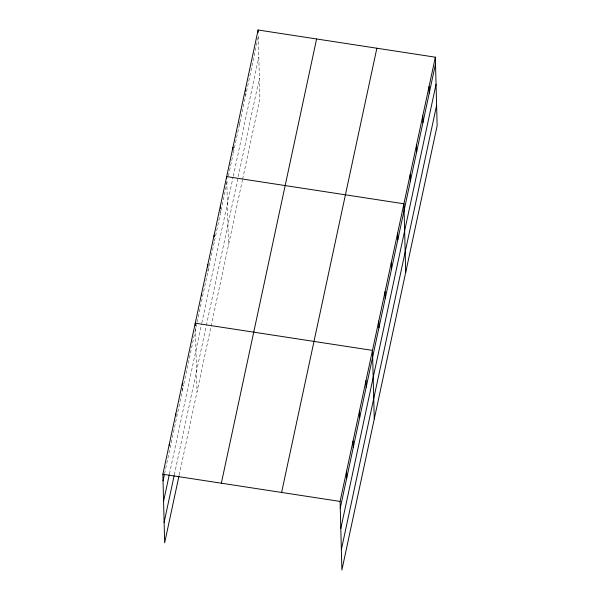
<?xml version="1.0" encoding="UTF-8"?>
<svg xmlns="http://www.w3.org/2000/svg" width="600" height="600" viewBox="0 0 600 600"><rect width="100%" height="100%" fill="white"/><g stroke="black" fill="none" stroke-linecap="round" stroke-linejoin="round"><path stroke-width="0.45" stroke-dasharray="3 2.25" d="M164.602 473.572L183.645 384.78M183.84 383.865L214.282 241.897M214.478 240.983L227.64 179.595M228.428 175.928L233.138 153.938M233.333 153.023L251.805 66.9M252 65.985L258.285 36.668M169.455 473.857L201.653 323.715M201.847 322.8L233.085 177.12M233.28 176.205L258.817 57.097M174.33 474.772L206.13 326.438M206.333 325.522L259.373 78.142M179.183 475.065L242.423 180.12M242.618 179.197L259.905 98.573L258.218 34.162M245.67 93.637L245.715 95.302M239.362 122.123L239.423 124.62M226.808 181.59L228.472 245.167M220.5 210.083L220.567 212.58M207.952 269.55L207.99 271.215M195.375 328.185L197.04 391.763M182.4 387.772L182.468 390.27"/><path stroke-width="0.9" d="M178.98 475.98L164.655 542.805L162.863 474.225L258.112 30L435.345 57.195L437.138 125.775L341.888 570L340.095 501.428L435.345 57.195M163.035 480.893L164.407 474.487M163.567 501.322L169.26 474.772M164.123 522.375L174.127 475.688M221.347 483.202L316.597 38.977M281.603 492.45L376.86 48.225M340.267 508.088L435.518 63.863M340.8 528.518L436.058 84.293M341.355 549.57L436.605 105.345M162.863 474.225L340.095 501.428M429.06 86.52L429.232 93.18M422.768 115.837L422.947 122.498M416.482 145.155L416.662 151.822M410.197 174.472L410.37 181.14M405.705 272.37L403.912 203.79L226.68 176.595L226.725 178.26M397.627 233.115L397.8 239.775M391.335 262.433L391.515 269.093M385.05 291.75L385.23 298.418M378.765 321.067L378.938 327.735M374.272 418.965L372.48 350.392L195.248 323.19L195.308 325.688M366 380.595L366.173 387.263M359.528 410.805L359.7 417.465M353.048 441.007L353.22 447.675M346.567 471.217L346.748 477.885M258.112 30L258.18 32.498M245.535 88.635L245.603 91.14M232.965 147.278L233.032 149.775M220.395 205.913L220.455 208.41M214.103 235.23L214.147 236.903M207.817 264.555L207.885 267.053M201.532 293.873L201.577 295.538M182.288 383.603L182.333 385.268M175.815 413.812L175.86 415.478M169.335 444.022L169.38 445.688"/></g></svg>
